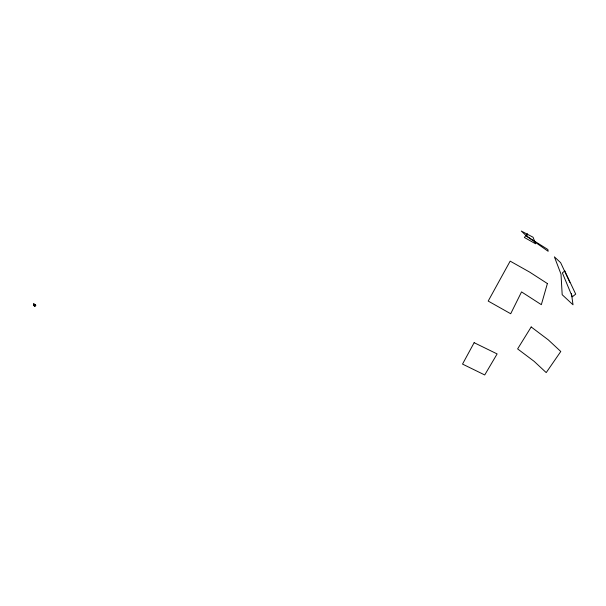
<?xml version="1.0" encoding="UTF-8"?>
<svg xmlns="http://www.w3.org/2000/svg" width="606" height="606" viewBox="0 0 606 606"><rect width="100%" height="100%" fill="white"/><g stroke="black" fill="none" stroke-linecap="round" stroke-linejoin="round"><path stroke-width="0.91" d="M33.754 304.598L33.694 304L33.421 305.28L33.769 304.053M34.603 305.409L34.716 304.432L34.216 304.204L33.648 305.507M34.428 304.227L33.966 305.189L34.368 305.469M33.671 305.151L34.512 304.371M35.322 305.492L35.815 305.204L34.951 306.136L33.906 305.659L34.284 304.985L33.86 304.379M34.512 304.803L34.716 304.432M34.398 305.272L34.663 304.932M35.489 305.023C34.284 307.439 35.822 302.614 34.603 305.977L35.231 304.788M34.784 305.947L35.724 305.159M34.747 305.28L35.353 305.515M34.337 304.583L33.891 304.348L34.724 304.818M35.012 305.023L34.625 305.03M34.247 304.886L34.807 305.326M34.224 304.674L33.633 304.31M34.125 304.856L33.709 304.856L34.034 305.083M34.936 304.826L34.292 305.894L35.284 304.848M34.027 304.5L34.481 304.553M34.497 305.182L35.549 305.113M35.315 305.348L35.496 305.288M33.936 304.545L33.489 304.379M35.512 305.326L34.943 305.053M33.686 304.121L33.595 305.401M34.693 304.833L35.125 305.038M35.383 305.166L35.512 305.212M35.08 305.56L35.019 304.863M33.936 305.636L33.557 305.5L34.216 304.204M33.754 304.363L34.913 305.159M34.89 305.038L35.587 305.416M34.777 305.757L35.186 306.045M33.989 305.242L33.383 305.257M569.86 282.396L560.648 262.686L554.399 256.861L561.012 274.162L562.186 294.713L573.026 304.803L571.443 293.599M33.694 304.257L34.027 304.909M527.243 233.954L526.985 236.431L548.165 251.301L547.862 249.498L526.985 236.431L521.296 231.045L533.068 237.234L535.613 243.809L524.357 237.469L527.243 233.954M547.392 283.555L541.34 304.674L521.546 291.903L510.699 313.741L488.194 301.068L510.161 261.133L529.652 272.102L547.392 283.555M474.142 342.685L462.522 364.092L484.724 374.955L497.125 353.934L474.142 342.685M531.189 326.967L517.622 348.904L534.128 361.343L546.211 372.599L560.777 351.495L548.271 339.845L531.189 326.967M564.784 270.98L562.376 272.889L572.299 296.826L575.7 294.137L564.784 270.98"/></g></svg>
